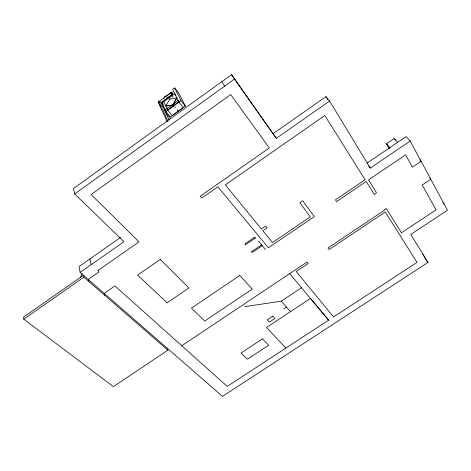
<?xml version="1.0" encoding="UTF-8"?>
<svg xmlns="http://www.w3.org/2000/svg" width="471" height="471" viewBox="0 0 471 471"><rect width="100%" height="100%" fill="white"/><g stroke="black" fill="none" stroke-linecap="round" stroke-linejoin="round"><path stroke-width="0.71" d="M163.843 98.292L164.962 95.901L165.374 96.773L172.009 91.957L172.922 93.811L166.257 98.645L166.64 99.452L164.626 99.475M80.576 277.183L82.195 273.722M165.945 105.881L172.433 105.115M168.229 110.002L166.899 108.365L172.804 105.074L176.825 97.897L169.913 99.045L165.757 105.904L172.804 105.074L178.026 100.323L179.339 101.977M173.04 104.674L176.737 98.068M174.717 93.652L161.983 102.89L165.91 111.456L170.367 116.908L185.35 106.11L178.939 93.435L174.647 87.959L172.621 89.431L178.898 102.072L183.278 107.606L172.174 115.607L167.723 110.143L163.761 101.601M159.628 102.513L159.045 101.583L171.226 92.546L172.074 93.535M162.554 101.724L164.314 100.453M161.035 102.884L162.778 101.624M163.943 100.776L172.657 94.459L172.427 94.059M161.853 105.274L163.36 104.185M165.186 109.26L164.144 110.014L165.421 109.737M167.652 109.996L178.821 101.924M165.91 111.456L180.982 100.564L174.647 87.959M410.182 141.012L370.288 168.118L329.6 101.047L276.3 138.339L231.591 74.63L73.441 188.535L74.665 193.981L123.955 241.7L80.152 272.379L222.477 396.37L427.998 262.429L410.747 234.446L447.45 210.225L410.182 141.012L406.079 136.561L367.186 163.048M74.665 193.981L234.487 79.093L231.591 74.63M120.552 237.431L78.969 266.615L80.152 272.379M273.204 133.617L325.95 96.632L329.6 101.047M23.768 319.161L83.85 277.183L83.438 275.241L23.55 317.118L23.768 319.161L113.411 386.662L167.859 350.194L167.264 348.269M389.311 148.789L386.461 143.796L394.28 138.462L397.689 142.271M181.8 345.761L307.021 262.029L308.187 263.501L296.194 271.514L333.556 316.942L417.029 262.412L385.266 211.997L329.088 249.536L327.963 248.023L384.259 210.384L384.042 210.042L386.32 208.523L401.416 232.792L436.052 209.878L422.257 184.973L430.782 179.274L429.811 178.185M245.132 306.609L281.258 301.169L301.469 287.752M283.801 308.841L286.462 307.08M285.909 348.063L266.498 327.486L310.519 298.408L328.599 320.18L227.228 386.397L114.924 285.944L104.221 293.345L104.68 295.293M166.699 109.46L167.976 109.19M162.589 105.316L162.895 105.321A1.242 0.618 -39.7 0 1 162.619 106.181M83.85 277.183L167.859 350.194M419.726 159.775L421.092 161.276L412.378 167.146L405.566 154.847L368.534 179.922L376.547 192.81L374.227 194.376L366.179 181.523L336.6 201.553L335.44 199.857L365.078 179.769L324.807 115.483L225.297 184.868L261.381 228.971L265.644 226.062L267.11 227.882L262.865 230.778L272.479 242.53L310.295 216.901L299.862 202.713L302.7 200.776L314.298 216.66L268.429 247.722L217.861 186.828L201.771 198.061L200.193 196.236L269.318 147.941L230.713 94.571L91.133 194.523L139.016 241.864L97.803 270.631L99.116 271.808L88.224 279.409L88.642 281.352M281.258 301.169L290.477 311.643M442.864 202.754L444.318 204.408M386.461 143.796L390.282 148.188M258.449 241.14L265.573 249.654M289.712 273.598L328.599 320.18M159.392 104.939L160.423 106.199M165.551 112.457L170.679 118.721M161.983 102.89L162.836 103.938M172.298 105.351L173.181 106.452M173.275 104.644L174.152 105.745M172.804 105.074L173.687 106.169M368.64 166.051L370.288 168.118M180.982 100.564L185.35 106.11M422.64 254.411L424.866 257.296M424.883 258.385L425.772 259.539M426.661 260.699L427.998 262.429M234.487 79.093L276.3 138.339M221.847 81.648L224.638 86.169M325.95 96.632L327.851 99.758M169.042 119.764L160.799 102.089A1.248 1.107 -23.8 0 0 159.31 102.154M394.633 139.092L395.334 140.352M175.418 95.354L174.959 94.43M173.11 97.026L172.657 96.096M172.739 95.966L170.932 92.281L172.657 94.459M177.161 109.737L177.697 110.844M174.835 106.84L175.371 107.941M169.23 97.632L169.913 99.045M168.035 121.394L158.786 101.012A1.248 1.101 -23.8 0 0 158.974 102.931M158.338 102.354L166.981 121.512M89.861 258.973L91.144 264.678M159.869 105.133A1.248 0.612 -39.7 0 1 159.498 104.321M161.164 102.537A1.248 1.107 -23.8 0 1 161.235 102.819M160.246 259.444L137.614 275.082L167.14 302.806L188.953 287.969L160.246 259.444M253.775 237.82L245.821 243.242A1.466 1.089 -26.1 0 0 245.344 244.896L255.694 237.849A1.466 1.095 -26.9 0 0 253.775 237.82M261.593 244.896L251.337 251.861A1.448 1.066 -26.3 0 0 253.233 251.873L261.093 246.539A1.454 1.072 -27 0 0 261.593 244.896M239.816 275.453L191.432 308.14L204.755 321.01L252.268 289.147L239.816 275.453M272.75 316.153L267.245 319.797L269.388 322.099L274.876 318.473L272.75 316.153M262.477 338.873L241.022 352.997L247.416 359.208L268.664 345.267L262.477 338.873"/></g></svg>
